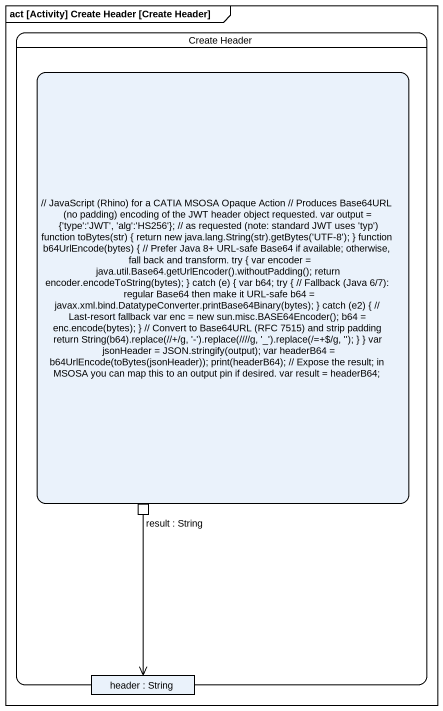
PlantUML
@startuml
mainframe act [Activity] Create Header [Create Header]
hide empty description
state "Create Header" as Create_Header {
  state "~// JavaScript (Rhino) for a CATIA MSOSA Opaque Action ~// Produces Base64URL (no padding) encoding of the JWT header object requested. var output = {'type':'JWT', 'alg':'HS256'}; ~// as requested (note: standard JWT uses 'typ') function toBytes(str) { return new java.lang.String(str).getBytes('UTF-8'); } function b64UrlEncode(bytes) { ~// Prefer Java 8+ URL-safe Base64 if available; otherwise, fall back and transform. try { var encoder = java.util.Base64.getUrlEncoder().withoutPadding(); return encoder.encodeToString(bytes); } catch (e) { var b64; try { ~// Fallback (Java 6/7): regular Base64 then make it URL-safe b64 = javax.xml.bind.DatatypeConverter.printBase64Binary(bytes); } catch (e2) { ~// Last-resort fallback var enc = new sun.misc.BASE64Encoder(); b64 = enc.encode(bytes); } ~// Convert to Base64URL (RFC 7515) and strip padding return String(b64).replace(~//+/g, '-').replace(~//~//g, '_').replace(/=+$/g, ''); } } var jsonHeader = JSON.stringify(output); var headerB64 = b64UrlEncode(toBytes(jsonHeader)); print(headerB64); ~// Expose the result; in MSOSA you can map this to an output pin if desired. var result = headerB64;" as JavaScript_Rhino_for_a {
    state "result : String" as result_String <<outputPin>>
  }
  state "header : String" as header_ <<object>>
}
result_String --> header_
@enduml
